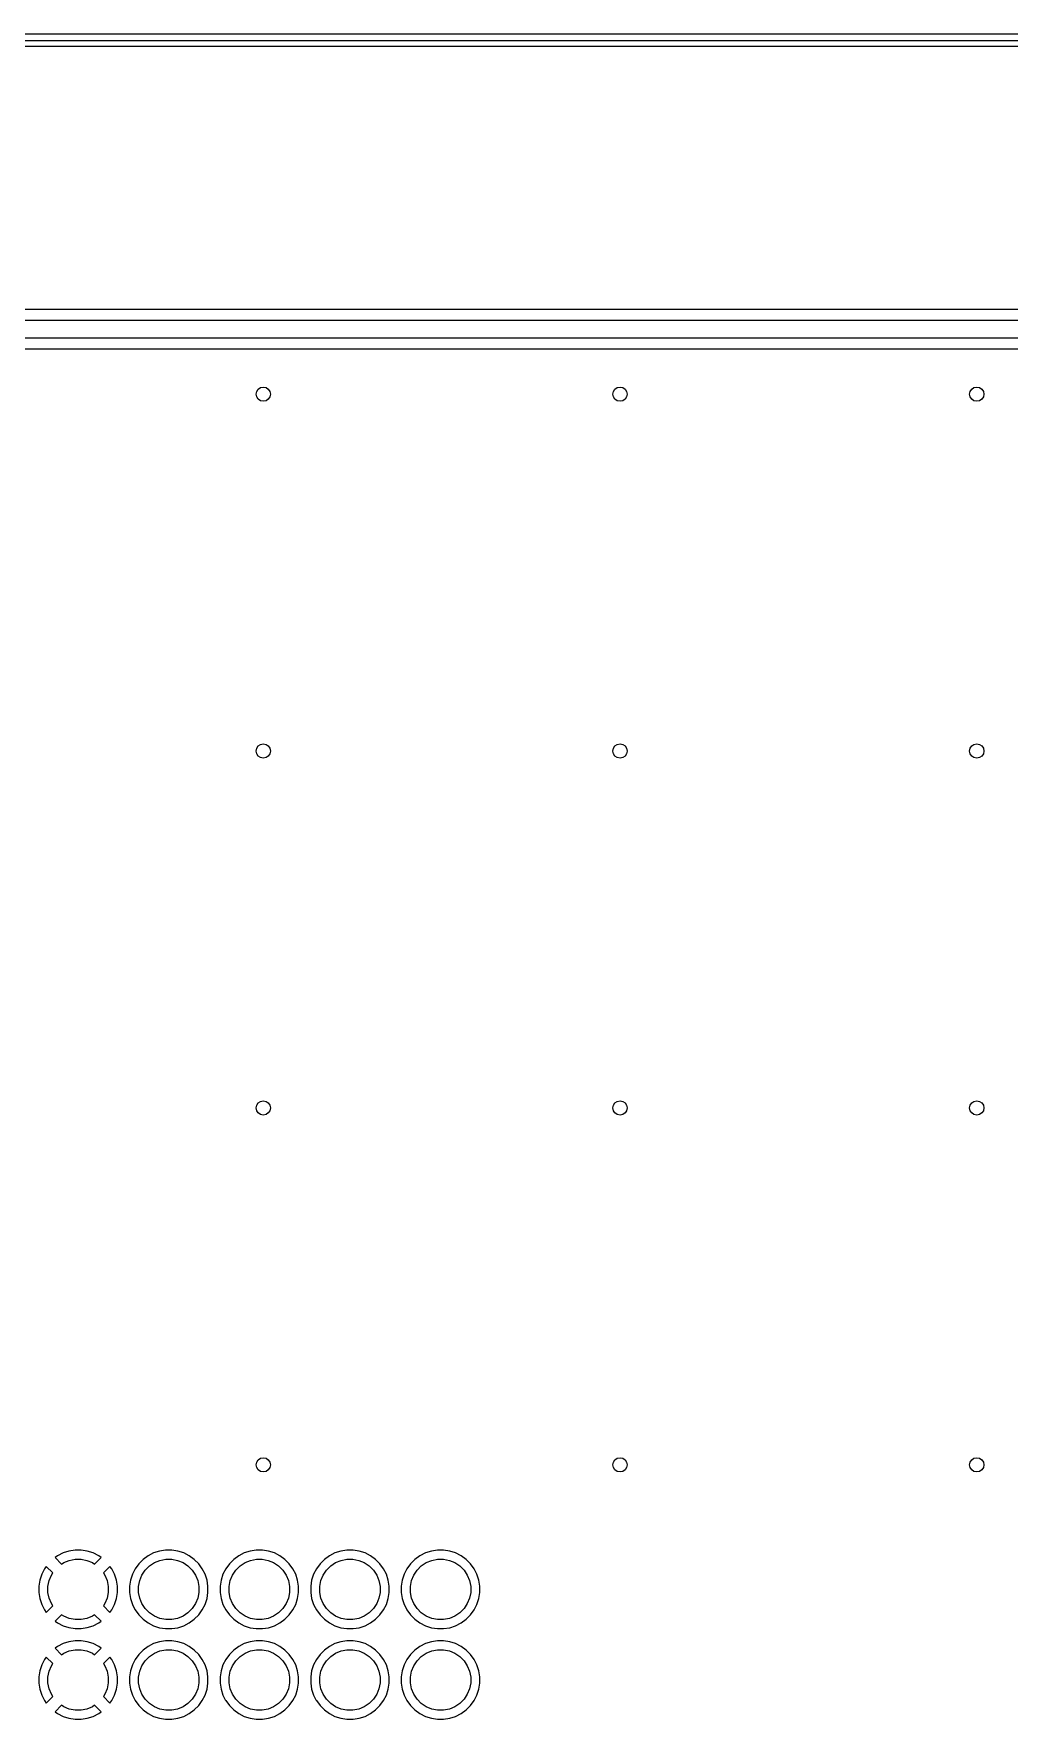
# Model space of a CAD drawing. Extents: x 0 to 130, y -140 to 0.
# Drawn here: x 31.07 to 58.41, y -47.13 to 0.1 of the extents above; entities that cross this region are included whole.
import ezdxf

# ---------------------------------------------------------------- set-up
doc = ezdxf.new("R2010")
doc.units = 0
doc.layers.add('BLACK', color=7, linetype='CONTINUOUS')

msp = doc.modelspace()

# ---------------------------------------------------------------- linework, layer by layer
at = {"layer": 'BLACK', "linetype": 'CONTINUOUS'}
for p, q in [((0, 0.1), (130, 0.1)), ((129.9, -0.1), (0.1, -0.1)), ((0.3495, -0.2505), (129.6505, -0.2505)), ((90.752475, -7.6295), (21.929125, -7.6295)), ((22.0016, -7.93), (90.68, -7.93)), ((90.576446, -8.43), (22.105154, -8.43)), ((22.270633, -8.7305), (90.410967, -8.7305)), ((31.887751, -42.470588), (31.733473, -42.549196)), ((32.05242, -42.417084), (31.887751, -42.470588)), ((32.223425, -42.39), (32.05242, -42.417084)), ((32.396575, -42.39), (32.223425, -42.39)), ((32.567579, -42.417084), (32.396575, -42.39)), ((32.732248, -42.470588), (32.567579, -42.417084)), ((32.886523, -42.549195), (32.732248, -42.470588)), ((34.427558, -42.470125), (34.273214, -42.548766)), ((34.427561, -42.470123), (34.427558, -42.470125)), ((34.592293, -42.416598), (34.427561, -42.470123)), ((34.592297, -42.416597), (34.592293, -42.416598)), ((34.763386, -42.3895), (34.592297, -42.416597)), ((34.763389, -42.3895), (34.763386, -42.3895)), ((34.936611, -42.3895), (34.763389, -42.3895)), ((34.936614, -42.3895), (34.936611, -42.3895)), ((35.107702, -42.416597), (34.936614, -42.3895)), ((35.107706, -42.416598), (35.107702, -42.416597)), ((35.272438, -42.470123), (35.107706, -42.416598)), ((35.272441, -42.470125), (35.272438, -42.470123)), ((35.426785, -42.548766), (35.272441, -42.470125)), ((36.967558, -42.470125), (36.813214, -42.548766)), ((36.967561, -42.470123), (36.967558, -42.470125)), ((37.132293, -42.416598), (36.967561, -42.470123)), ((37.132297, -42.416597), (37.132293, -42.416598)), ((37.303386, -42.3895), (37.132297, -42.416597)), ((37.303389, -42.3895), (37.303386, -42.3895)), ((37.476611, -42.3895), (37.303389, -42.3895)), ((37.476614, -42.3895), (37.476611, -42.3895)), ((37.647702, -42.416597), (37.476614, -42.3895)), ((37.647706, -42.416598), (37.647702, -42.416597)), ((37.812438, -42.470123), (37.647706, -42.416598)), ((37.812441, -42.470125), (37.812438, -42.470123)), ((37.966785, -42.548766), (37.812441, -42.470125)), ((39.507558, -42.470125), (39.353214, -42.548766)), ((39.507561, -42.470123), (39.507558, -42.470125)), ((39.672293, -42.416598), (39.507561, -42.470123)), ((39.672297, -42.416597), (39.672293, -42.416598)), ((39.843386, -42.3895), (39.672297, -42.416597)), ((39.843389, -42.3895), (39.843386, -42.3895)), ((40.016611, -42.3895), (39.843389, -42.3895)), ((40.016614, -42.3895), (40.016611, -42.3895)), ((40.187702, -42.416597), (40.016614, -42.3895)), ((40.187706, -42.416598), (40.187702, -42.416597)), ((40.352438, -42.470123), (40.187706, -42.416598)), ((40.352441, -42.470125), (40.352438, -42.470123)), ((40.506785, -42.548766), (40.352441, -42.470125)), ((42.047558, -42.470125), (41.893214, -42.548766)), ((42.047561, -42.470123), (42.047558, -42.470125)), ((42.212293, -42.416598), (42.047561, -42.470123)), ((42.212297, -42.416597), (42.212293, -42.416598)), ((42.383386, -42.3895), (42.212297, -42.416597)), ((42.383389, -42.3895), (42.383386, -42.3895)), ((42.556611, -42.3895), (42.383389, -42.3895)), ((42.556614, -42.3895), (42.556611, -42.3895)), ((42.727702, -42.416597), (42.556614, -42.3895)), ((42.727706, -42.416598), (42.727702, -42.416597)), ((42.892438, -42.470123), (42.727706, -42.416598)), ((42.892441, -42.470125), (42.892438, -42.470123)), ((43.046785, -42.548766), (42.892441, -42.470125)), ((31.369196, -42.913473), (31.290588, -43.067751)), ((31.41834, -42.845829), (31.369196, -42.913473)), ((31.601005, -43.028493), (31.41834, -42.845829)), ((31.733473, -42.549196), (31.665829, -42.598341)), ((31.665829, -42.598341), (31.848493, -42.781005)), ((31.848493, -42.781005), (31.909313, -42.740367)), ((31.909313, -42.740367), (32.063258, -42.676601)), ((32.063258, -42.676601), (32.226685, -42.644093)), ((32.226685, -42.644093), (32.393315, -42.644093)), ((32.393315, -42.644093), (32.556742, -42.676601)), ((32.556742, -42.676601), (32.710687, -42.740367)), ((32.710687, -42.740367), (32.771505, -42.781004)), ((32.771505, -42.781004), (32.954169, -42.598341)), ((32.954169, -42.598341), (32.886523, -42.549195)), ((33.201657, -42.845829), (33.018993, -43.028491)), ((33.250801, -42.913471), (33.201657, -42.845829)), ((33.250804, -42.913475), (33.250801, -42.913471)), ((33.329411, -43.067751), (33.250804, -42.913475)), ((33.908766, -42.913214), (33.830125, -43.067558)), ((34.010585, -42.773073), (33.908766, -42.913214)), ((34.133073, -42.650585), (34.010585, -42.773073)), ((34.100367, -43.089313), (34.192941, -42.950766)), ((34.273214, -42.548766), (34.133073, -42.650585)), ((34.192941, -42.950766), (34.310766, -42.832941)), ((34.310766, -42.832941), (34.449313, -42.740367)), ((34.449313, -42.740367), (34.603258, -42.676601)), ((34.603258, -42.676601), (34.766685, -42.644093)), ((34.766685, -42.644093), (34.933315, -42.644093)), ((34.933315, -42.644093), (35.096742, -42.676601)), ((35.096742, -42.676601), (35.250687, -42.740367)), ((35.250687, -42.740367), (35.389234, -42.832941)), ((35.389234, -42.832941), (35.507059, -42.950766)), ((35.426787, -42.548767), (35.426785, -42.548766)), ((35.426788, -42.548768), (35.426787, -42.548767)), ((35.566928, -42.650586), (35.426788, -42.548768)), ((35.507059, -42.950766), (35.599633, -43.089313)), ((35.689414, -42.773072), (35.566928, -42.650586)), ((35.791232, -42.913212), (35.689414, -42.773072)), ((35.869873, -43.067555), (35.791232, -42.913212)), ((36.448766, -42.913214), (36.370125, -43.067558)), ((36.550585, -42.773073), (36.448766, -42.913214)), ((36.673073, -42.650585), (36.550585, -42.773073)), ((36.640367, -43.089313), (36.732941, -42.950766)), ((36.813214, -42.548766), (36.673073, -42.650585)), ((36.732941, -42.950766), (36.850766, -42.832941)), ((36.850766, -42.832941), (36.989313, -42.740367)), ((36.989313, -42.740367), (37.143258, -42.676601)), ((37.143258, -42.676601), (37.306685, -42.644093)), ((37.306685, -42.644093), (37.473315, -42.644093)), ((37.473315, -42.644093), (37.636742, -42.676601)), ((37.636742, -42.676601), (37.790687, -42.740367)), ((37.790687, -42.740367), (37.929234, -42.832941)), ((37.929234, -42.832941), (38.047059, -42.950766)), ((37.966787, -42.548767), (37.966785, -42.548766)), ((37.966788, -42.548768), (37.966787, -42.548767)), ((38.106928, -42.650586), (37.966788, -42.548768)), ((38.047059, -42.950766), (38.139633, -43.089313)), ((38.229414, -42.773072), (38.106928, -42.650586)), ((38.331232, -42.913212), (38.229414, -42.773072)), ((38.409873, -43.067555), (38.331232, -42.913212)), ((38.988766, -42.913214), (38.910125, -43.067558)), ((39.090585, -42.773073), (38.988766, -42.913214)), ((39.213073, -42.650585), (39.090585, -42.773073)), ((39.180367, -43.089313), (39.272941, -42.950766)), ((39.353214, -42.548766), (39.213073, -42.650585)), ((39.272941, -42.950766), (39.390766, -42.832941)), ((39.390766, -42.832941), (39.529313, -42.740367)), ((39.529313, -42.740367), (39.683258, -42.676601)), ((39.683258, -42.676601), (39.846685, -42.644093)), ((39.846685, -42.644093), (40.013315, -42.644093)), ((40.013315, -42.644093), (40.176742, -42.676601)), ((40.176742, -42.676601), (40.330687, -42.740367)), ((40.330687, -42.740367), (40.469234, -42.832941)), ((40.469234, -42.832941), (40.587059, -42.950766)), ((40.506787, -42.548767), (40.506785, -42.548766)), ((40.506788, -42.548768), (40.506787, -42.548767)), ((40.646928, -42.650586), (40.506788, -42.548768)), ((40.587059, -42.950766), (40.679633, -43.089313)), ((40.769414, -42.773072), (40.646928, -42.650586)), ((40.871232, -42.913212), (40.769414, -42.773072)), ((40.949873, -43.067555), (40.871232, -42.913212)), ((41.528766, -42.913214), (41.450125, -43.067558)), ((41.630585, -42.773073), (41.528766, -42.913214)), ((41.753073, -42.650585), (41.630585, -42.773073)), ((41.720367, -43.089313), (41.812941, -42.950766)), ((41.893214, -42.548766), (41.753073, -42.650585)), ((41.812941, -42.950766), (41.930766, -42.832941)), ((41.930766, -42.832941), (42.069313, -42.740367)), ((42.069313, -42.740367), (42.223258, -42.676601)), ((42.223258, -42.676601), (42.386685, -42.644093)), ((42.386685, -42.644093), (42.553315, -42.644093)), ((42.553315, -42.644093), (42.716742, -42.676601)), ((42.716742, -42.676601), (42.870687, -42.740367)), ((42.870687, -42.740367), (43.009234, -42.832941)), ((43.009234, -42.832941), (43.127059, -42.950766)), ((43.046787, -42.548767), (43.046785, -42.548766)), ((43.046788, -42.548768), (43.046787, -42.548767)), ((43.186928, -42.650586), (43.046788, -42.548768)), ((43.127059, -42.950766), (43.219633, -43.089313)), ((43.309414, -42.773072), (43.186928, -42.650586)), ((43.411232, -42.913212), (43.309414, -42.773072)), ((43.489873, -43.067555), (43.411232, -42.913212)), ((31.237084, -43.23242), (31.21, -43.403424)), ((31.21, -43.403424), (31.21, -43.576575)), ((31.290588, -43.067751), (31.237084, -43.23242)), ((31.464093, -43.406685), (31.496601, -43.243258)), ((31.464093, -43.573315), (31.464093, -43.406685)), ((31.496601, -43.243258), (31.560367, -43.089313)), ((31.560367, -43.089313), (31.601005, -43.028493)), ((33.018993, -43.028491), (33.059633, -43.089313)), ((33.059633, -43.089313), (33.123399, -43.243258)), ((33.123399, -43.243258), (33.155907, -43.406685)), ((33.155907, -43.406685), (33.155907, -43.573315)), ((33.382915, -43.23242), (33.329411, -43.067751)), ((33.409994, -43.403385), (33.382915, -43.23242)), ((33.41, -43.403424), (33.409994, -43.403385)), ((33.41, -43.576575), (33.41, -43.403424)), ((33.776597, -43.232297), (33.7495, -43.403385)), ((33.7495, -43.403385), (33.7495, -43.576614)), ((33.776598, -43.232293), (33.776597, -43.232297)), ((33.830123, -43.067561), (33.776598, -43.232293)), ((33.830125, -43.067558), (33.830123, -43.067561)), ((34.004093, -43.406685), (34.036601, -43.243258)), ((34.004093, -43.573315), (34.004093, -43.406685)), ((34.036601, -43.243258), (34.100367, -43.089313)), ((35.599633, -43.089313), (35.663399, -43.243258)), ((35.663399, -43.243258), (35.695907, -43.406685)), ((35.695907, -43.406685), (35.695907, -43.573315)), ((35.869873, -43.067557), (35.869873, -43.067555)), ((35.869874, -43.067558), (35.869873, -43.067557)), ((35.869876, -43.067561), (35.869874, -43.067558)), ((35.923401, -43.232293), (35.869876, -43.067561)), ((35.923402, -43.232297), (35.923401, -43.232293)), ((35.9505, -43.403385), (35.923402, -43.232297)), ((35.9505, -43.576614), (35.9505, -43.403385)), ((36.316597, -43.232297), (36.2895, -43.403385)), ((36.2895, -43.403385), (36.2895, -43.576614)), ((36.316598, -43.232293), (36.316597, -43.232297)), ((36.370123, -43.067561), (36.316598, -43.232293)), ((36.370125, -43.067558), (36.370123, -43.067561)), ((36.544093, -43.406685), (36.576601, -43.243258)), ((36.544093, -43.573315), (36.544093, -43.406685)), ((36.576601, -43.243258), (36.640367, -43.089313)), ((38.139633, -43.089313), (38.203399, -43.243258)), ((38.203399, -43.243258), (38.235907, -43.406685)), ((38.235907, -43.406685), (38.235907, -43.573315)), ((38.409873, -43.067557), (38.409873, -43.067555)), ((38.409874, -43.067558), (38.409873, -43.067557)), ((38.409876, -43.067561), (38.409874, -43.067558)), ((38.463401, -43.232293), (38.409876, -43.067561)), ((38.463402, -43.232297), (38.463401, -43.232293)), ((38.4905, -43.403385), (38.463402, -43.232297)), ((38.4905, -43.576614), (38.4905, -43.403385)), ((38.856597, -43.232297), (38.8295, -43.403385)), ((38.8295, -43.403385), (38.8295, -43.576614)), ((38.856598, -43.232293), (38.856597, -43.232297)), ((38.910123, -43.067561), (38.856598, -43.232293)), ((38.910125, -43.067558), (38.910123, -43.067561)), ((39.084093, -43.406685), (39.116601, -43.243258)), ((39.084093, -43.573315), (39.084093, -43.406685)), ((39.116601, -43.243258), (39.180367, -43.089313)), ((40.679633, -43.089313), (40.743399, -43.243258)), ((40.743399, -43.243258), (40.775907, -43.406685)), ((40.775907, -43.406685), (40.775907, -43.573315)), ((40.949873, -43.067557), (40.949873, -43.067555)), ((40.949874, -43.067558), (40.949873, -43.067557)), ((40.949876, -43.067561), (40.949874, -43.067558)), ((41.003401, -43.232293), (40.949876, -43.067561)), ((41.003402, -43.232297), (41.003401, -43.232293)), ((41.0305, -43.403385), (41.003402, -43.232297)), ((41.0305, -43.576614), (41.0305, -43.403385)), ((41.396597, -43.232297), (41.3695, -43.403385)), ((41.3695, -43.403385), (41.3695, -43.576614)), ((41.396598, -43.232293), (41.396597, -43.232297)), ((41.450123, -43.067561), (41.396598, -43.232293)), ((41.450125, -43.067558), (41.450123, -43.067561)), ((41.624093, -43.406685), (41.656601, -43.243258)), ((41.624093, -43.573315), (41.624093, -43.406685)), ((41.656601, -43.243258), (41.720367, -43.089313)), ((43.219633, -43.089313), (43.283399, -43.243258)), ((43.283399, -43.243258), (43.315907, -43.406685)), ((43.315907, -43.406685), (43.315907, -43.573315)), ((43.489873, -43.067557), (43.489873, -43.067555)), ((43.489874, -43.067558), (43.489873, -43.067557)), ((43.489876, -43.067561), (43.489874, -43.067558)), ((43.543401, -43.232293), (43.489876, -43.067561)), ((43.543402, -43.232297), (43.543401, -43.232293)), ((43.5705, -43.403385), (43.543402, -43.232297)), ((43.5705, -43.576614), (43.5705, -43.403385)), ((31.21, -43.576575), (31.237084, -43.747579)), ((31.237084, -43.747579), (31.290588, -43.912248)), ((31.290588, -43.912248), (31.369195, -44.066523)), ((31.496601, -43.736742), (31.464093, -43.573315)), ((31.560367, -43.890687), (31.496601, -43.736742)), ((31.601004, -43.951505), (31.560367, -43.890687)), ((33.059633, -43.890687), (33.018994, -43.951506)), ((33.123399, -43.736742), (33.059633, -43.890687)), ((33.155907, -43.573315), (33.123399, -43.736742)), ((33.250805, -44.066522), (33.329411, -43.912248)), ((33.329411, -43.912248), (33.382915, -43.747579)), ((33.382915, -43.747579), (33.41, -43.576575)), ((33.7495, -43.576614), (33.776597, -43.747702)), ((33.776597, -43.747702), (33.776598, -43.747706)), ((33.776598, -43.747706), (33.830123, -43.912438)), ((33.830123, -43.912438), (33.830125, -43.912441)), ((33.830125, -43.912441), (33.873566, -43.997701)), ((34.036601, -43.736742), (34.004093, -43.573315)), ((34.100367, -43.890687), (34.036601, -43.736742)), ((34.192941, -44.029234), (34.100367, -43.890687)), ((35.599633, -43.890687), (35.507059, -44.029234)), ((35.663399, -43.736742), (35.599633, -43.890687)), ((35.695907, -43.573315), (35.663399, -43.736742)), ((35.791232, -44.066788), (35.869873, -43.912445)), ((35.869873, -43.912445), (35.869874, -43.91244)), ((35.869874, -43.91244), (35.869876, -43.912438)), ((35.869876, -43.912438), (35.923401, -43.747706)), ((35.923401, -43.747706), (35.923402, -43.747702)), ((35.923402, -43.747702), (35.9505, -43.576614)), ((36.2895, -43.576614), (36.316597, -43.747702)), ((36.316597, -43.747702), (36.316598, -43.747706)), ((36.316598, -43.747706), (36.370123, -43.912438)), ((36.370123, -43.912438), (36.370125, -43.912441)), ((36.370125, -43.912441), (36.413566, -43.997701)), ((36.576601, -43.736742), (36.544093, -43.573315)), ((36.640367, -43.890687), (36.576601, -43.736742)), ((36.732941, -44.029234), (36.640367, -43.890687)), ((38.139633, -43.890687), (38.047059, -44.029234)), ((38.203399, -43.736742), (38.139633, -43.890687)), ((38.235907, -43.573315), (38.203399, -43.736742)), ((38.331232, -44.066788), (38.409873, -43.912445)), ((38.409873, -43.912445), (38.409874, -43.91244)), ((38.409874, -43.91244), (38.409876, -43.912438)), ((38.409876, -43.912438), (38.463401, -43.747706)), ((38.463401, -43.747706), (38.463402, -43.747702)), ((38.463402, -43.747702), (38.4905, -43.576614)), ((38.8295, -43.576614), (38.856597, -43.747702)), ((38.856597, -43.747702), (38.856598, -43.747706)), ((38.856598, -43.747706), (38.910123, -43.912438)), ((38.910123, -43.912438), (38.910125, -43.912441)), ((38.910125, -43.912441), (38.953566, -43.997701)), ((39.116601, -43.736742), (39.084093, -43.573315)), ((39.180367, -43.890687), (39.116601, -43.736742)), ((39.272941, -44.029234), (39.180367, -43.890687)), ((40.679633, -43.890687), (40.587059, -44.029234)), ((40.743399, -43.736742), (40.679633, -43.890687)), ((40.775907, -43.573315), (40.743399, -43.736742)), ((40.871232, -44.066788), (40.949873, -43.912445)), ((40.949873, -43.912445), (40.949874, -43.91244)), ((40.949874, -43.91244), (40.949876, -43.912438)), ((40.949876, -43.912438), (41.003401, -43.747706)), ((41.003401, -43.747706), (41.003402, -43.747702)), ((41.003402, -43.747702), (41.0305, -43.576614)), ((41.3695, -43.576614), (41.396597, -43.747702)), ((41.396597, -43.747702), (41.396598, -43.747706)), ((41.396598, -43.747706), (41.450123, -43.912438)), ((41.450123, -43.912438), (41.450125, -43.912441)), ((41.450125, -43.912441), (41.493566, -43.997701)), ((41.656601, -43.736742), (41.624093, -43.573315)), ((41.720367, -43.890687), (41.656601, -43.736742)), ((41.812941, -44.029234), (41.720367, -43.890687)), ((43.219633, -43.890687), (43.127059, -44.029234)), ((43.283399, -43.736742), (43.219633, -43.890687)), ((43.315907, -43.573315), (43.283399, -43.736742)), ((43.411232, -44.066788), (43.489873, -43.912445)), ((43.489873, -43.912445), (43.489874, -43.91244)), ((43.489874, -43.91244), (43.489876, -43.912438)), ((43.489876, -43.912438), (43.543401, -43.747706)), ((43.543401, -43.747706), (43.543402, -43.747702)), ((43.543402, -43.747702), (43.5705, -43.576614)), ((31.369195, -44.066523), (31.418341, -44.134169)), ((31.418341, -44.134169), (31.601004, -43.951505)), ((31.848491, -44.198993), (31.665829, -44.381657)), ((31.665829, -44.381657), (31.733471, -44.430801)), ((31.909313, -44.239633), (31.848491, -44.198993)), ((32.063258, -44.303399), (31.909313, -44.239633)), ((32.226685, -44.335907), (32.063258, -44.303399)), ((32.393315, -44.335907), (32.226685, -44.335907)), ((32.556742, -44.303399), (32.393315, -44.335907)), ((32.710687, -44.239633), (32.556742, -44.303399)), ((32.771506, -44.198994), (32.710687, -44.239633)), ((32.954169, -44.381657), (32.771506, -44.198994)), ((32.886522, -44.430805), (32.954169, -44.381657)), ((33.018994, -43.951506), (33.201657, -44.134169)), ((33.201657, -44.134169), (33.250805, -44.066522)), ((33.873566, -43.997701), (33.908768, -44.066788)), ((33.908768, -44.066788), (34.010586, -44.206928)), ((34.010586, -44.206928), (34.133072, -44.329414)), ((34.133072, -44.329414), (34.273212, -44.431232)), ((34.310766, -44.147059), (34.192941, -44.029234)), ((34.449313, -44.239633), (34.310766, -44.147059)), ((34.603258, -44.303399), (34.449313, -44.239633)), ((34.766685, -44.335907), (34.603258, -44.303399)), ((34.933315, -44.335907), (34.766685, -44.335907)), ((35.096742, -44.303399), (34.933315, -44.335907)), ((35.250687, -44.239633), (35.096742, -44.303399)), ((35.389234, -44.147059), (35.250687, -44.239633)), ((35.507059, -44.029234), (35.389234, -44.147059)), ((35.426788, -44.431232), (35.566928, -44.329414)), ((35.566928, -44.329414), (35.689414, -44.206928)), ((35.689414, -44.206928), (35.791232, -44.066788)), ((36.413566, -43.997701), (36.448768, -44.066788)), ((36.448768, -44.066788), (36.550586, -44.206928)), ((36.550586, -44.206928), (36.673072, -44.329414)), ((36.673072, -44.329414), (36.813212, -44.431232)), ((36.850766, -44.147059), (36.732941, -44.029234)), ((36.989313, -44.239633), (36.850766, -44.147059)), ((37.143258, -44.303399), (36.989313, -44.239633)), ((37.306685, -44.335907), (37.143258, -44.303399)), ((37.473315, -44.335907), (37.306685, -44.335907)), ((37.636742, -44.303399), (37.473315, -44.335907)), ((37.790687, -44.239633), (37.636742, -44.303399)), ((37.929234, -44.147059), (37.790687, -44.239633)), ((38.047059, -44.029234), (37.929234, -44.147059)), ((37.966788, -44.431232), (38.106928, -44.329414)), ((38.106928, -44.329414), (38.229414, -44.206928)), ((38.229414, -44.206928), (38.331232, -44.066788)), ((38.953566, -43.997701), (38.988768, -44.066788)), ((38.988768, -44.066788), (39.090586, -44.206928)), ((39.090586, -44.206928), (39.213072, -44.329414)), ((39.213072, -44.329414), (39.353212, -44.431232)), ((39.390766, -44.147059), (39.272941, -44.029234)), ((39.529313, -44.239633), (39.390766, -44.147059)), ((39.683258, -44.303399), (39.529313, -44.239633)), ((39.846685, -44.335907), (39.683258, -44.303399)), ((40.013315, -44.335907), (39.846685, -44.335907)), ((40.176742, -44.303399), (40.013315, -44.335907)), ((40.330687, -44.239633), (40.176742, -44.303399)), ((40.469234, -44.147059), (40.330687, -44.239633)), ((40.587059, -44.029234), (40.469234, -44.147059)), ((40.506788, -44.431232), (40.646928, -44.329414)), ((40.646928, -44.329414), (40.769414, -44.206928)), ((40.769414, -44.206928), (40.871232, -44.066788)), ((41.493566, -43.997701), (41.528768, -44.066788)), ((41.528768, -44.066788), (41.630586, -44.206928)), ((41.630586, -44.206928), (41.753072, -44.329414)), ((41.753072, -44.329414), (41.893212, -44.431232)), ((41.930766, -44.147059), (41.812941, -44.029234)), ((42.069313, -44.239633), (41.930766, -44.147059)), ((42.223258, -44.303399), (42.069313, -44.239633)), ((42.386685, -44.335907), (42.223258, -44.303399)), ((42.553315, -44.335907), (42.386685, -44.335907)), ((42.716742, -44.303399), (42.553315, -44.335907)), ((42.870687, -44.239633), (42.716742, -44.303399)), ((43.009234, -44.147059), (42.870687, -44.239633)), ((43.127059, -44.029234), (43.009234, -44.147059)), ((43.046788, -44.431232), (43.186928, -44.329414)), ((43.186928, -44.329414), (43.309414, -44.206928)), ((43.309414, -44.206928), (43.411232, -44.066788)), ((31.733471, -44.430801), (31.733475, -44.430804)), ((31.733475, -44.430804), (31.887751, -44.509411)), ((31.887751, -44.509411), (32.05242, -44.562915)), ((32.05242, -44.562915), (32.223425, -44.59)), ((32.223425, -44.59), (32.396575, -44.59)), ((32.396575, -44.59), (32.567579, -44.562915)), ((32.567579, -44.562915), (32.732248, -44.509411)), ((32.732248, -44.509411), (32.886522, -44.430805)), ((34.273212, -44.431232), (34.427555, -44.509873)), ((34.427555, -44.509873), (34.427557, -44.509873)), ((34.427557, -44.509873), (34.427558, -44.509874)), ((34.427558, -44.509874), (34.427561, -44.509876)), ((34.427561, -44.509876), (34.592293, -44.563401)), ((34.592293, -44.563401), (34.592297, -44.563402)), ((34.592297, -44.563402), (34.763386, -44.5905)), ((34.763386, -44.5905), (34.763389, -44.5905)), ((34.763389, -44.5905), (34.936614, -44.5905)), ((34.936614, -44.5905), (35.107702, -44.563402)), ((35.107702, -44.563402), (35.107706, -44.563401)), ((35.107706, -44.563401), (35.272438, -44.509876)), ((35.272438, -44.509876), (35.27244, -44.509874)), ((35.27244, -44.509874), (35.272445, -44.509873)), ((35.272445, -44.509873), (35.426788, -44.431232)), ((36.813212, -44.431232), (36.967555, -44.509873)), ((36.967555, -44.509873), (36.967557, -44.509873)), ((36.967557, -44.509873), (36.967558, -44.509874)), ((36.967558, -44.509874), (36.967561, -44.509876)), ((36.967561, -44.509876), (37.132293, -44.563401)), ((37.132293, -44.563401), (37.132297, -44.563402)), ((37.132297, -44.563402), (37.303386, -44.5905)), ((37.303386, -44.5905), (37.303389, -44.5905)), ((37.303389, -44.5905), (37.476614, -44.5905)), ((37.476614, -44.5905), (37.647702, -44.563402)), ((37.647702, -44.563402), (37.647706, -44.563401)), ((37.647706, -44.563401), (37.812438, -44.509876)), ((37.812438, -44.509876), (37.81244, -44.509874)), ((37.81244, -44.509874), (37.812445, -44.509873)), ((37.812445, -44.509873), (37.966788, -44.431232)), ((39.353212, -44.431232), (39.507555, -44.509873)), ((39.507555, -44.509873), (39.507557, -44.509873)), ((39.507557, -44.509873), (39.507558, -44.509874)), ((39.507558, -44.509874), (39.507561, -44.509876)), ((39.507561, -44.509876), (39.672293, -44.563401)), ((39.672293, -44.563401), (39.672297, -44.563402)), ((39.672297, -44.563402), (39.843386, -44.5905)), ((39.843386, -44.5905), (39.843389, -44.5905)), ((39.843389, -44.5905), (40.016614, -44.5905)), ((40.016614, -44.5905), (40.187702, -44.563402)), ((40.187702, -44.563402), (40.187706, -44.563401)), ((40.187706, -44.563401), (40.352438, -44.509876)), ((40.352438, -44.509876), (40.35244, -44.509874)), ((40.35244, -44.509874), (40.352445, -44.509873)), ((40.352445, -44.509873), (40.506788, -44.431232)), ((41.893212, -44.431232), (42.047555, -44.509873)), ((42.047555, -44.509873), (42.047557, -44.509873)), ((42.047557, -44.509873), (42.047558, -44.509874)), ((42.047558, -44.509874), (42.047561, -44.509876)), ((42.047561, -44.509876), (42.212293, -44.563401)), ((42.212293, -44.563401), (42.212297, -44.563402)), ((42.212297, -44.563402), (42.383386, -44.5905)), ((42.383386, -44.5905), (42.383389, -44.5905)), ((42.383389, -44.5905), (42.556614, -44.5905)), ((42.556614, -44.5905), (42.727702, -44.563402)), ((42.727702, -44.563402), (42.727706, -44.563401)), ((42.727706, -44.563401), (42.892438, -44.509876)), ((42.892438, -44.509876), (42.89244, -44.509874)), ((42.89244, -44.509874), (42.892445, -44.509873)), ((42.892445, -44.509873), (43.046788, -44.431232)), ((31.733473, -45.089196), (31.665829, -45.138341)), ((31.665829, -45.138341), (31.848493, -45.321005)), ((31.887751, -45.010588), (31.733473, -45.089196)), ((31.848493, -45.321005), (31.909313, -45.280367)), ((32.05242, -44.957084), (31.887751, -45.010588)), ((31.909313, -45.280367), (32.063258, -45.216601)), ((32.223425, -44.93), (32.05242, -44.957084)), ((32.063258, -45.216601), (32.226685, -45.184093)), ((32.396575, -44.93), (32.223425, -44.93)), ((32.226685, -45.184093), (32.393315, -45.184093)), ((32.393315, -45.184093), (32.556742, -45.216601)), ((32.567579, -44.957084), (32.396575, -44.93)), ((32.556742, -45.216601), (32.710687, -45.280367)), ((32.732248, -45.010588), (32.567579, -44.957084)), ((32.710687, -45.280367), (32.771505, -45.321004)), ((32.886523, -45.089195), (32.732248, -45.010588)), ((32.771505, -45.321004), (32.954169, -45.138341)), ((32.954169, -45.138341), (32.886523, -45.089195)), ((34.010585, -45.313073), (33.908766, -45.453214)), ((34.133073, -45.190585), (34.010585, -45.313073)), ((34.273214, -45.088766), (34.133073, -45.190585)), ((34.427558, -45.010125), (34.273214, -45.088766)), ((34.310766, -45.372941), (34.449313, -45.280367)), ((34.427561, -45.010123), (34.427558, -45.010125)), ((34.592293, -44.956598), (34.427561, -45.010123)), ((34.449313, -45.280367), (34.603258, -45.216601)), ((34.592297, -44.956597), (34.592293, -44.956598)), ((34.763386, -44.9295), (34.592297, -44.956597)), ((34.603258, -45.216601), (34.766685, -45.184093)), ((34.763389, -44.9295), (34.763386, -44.9295)), ((34.936611, -44.9295), (34.763389, -44.9295)), ((34.766685, -45.184093), (34.933315, -45.184093)), ((34.933315, -45.184093), (35.096742, -45.216601)), ((34.936614, -44.9295), (34.936611, -44.9295)), ((35.107702, -44.956597), (34.936614, -44.9295)), ((35.096742, -45.216601), (35.250687, -45.280367)), ((35.107706, -44.956598), (35.107702, -44.956597)), ((35.272438, -45.010123), (35.107706, -44.956598)), ((35.250687, -45.280367), (35.389234, -45.372941)), ((35.272441, -45.010125), (35.272438, -45.010123)), ((35.426785, -45.088766), (35.272441, -45.010125)), ((35.426787, -45.088767), (35.426785, -45.088766)), ((35.426788, -45.088768), (35.426787, -45.088767)), ((35.566928, -45.190586), (35.426788, -45.088768)), ((35.689414, -45.313072), (35.566928, -45.190586)), ((35.791232, -45.453212), (35.689414, -45.313072)), ((36.550585, -45.313073), (36.448766, -45.453214)), ((36.673073, -45.190585), (36.550585, -45.313073)), ((36.813214, -45.088766), (36.673073, -45.190585)), ((36.967558, -45.010125), (36.813214, -45.088766)), ((36.850766, -45.372941), (36.989313, -45.280367)), ((36.967561, -45.010123), (36.967558, -45.010125)), ((37.132293, -44.956598), (36.967561, -45.010123)), ((36.989313, -45.280367), (37.143258, -45.216601)), ((37.132297, -44.956597), (37.132293, -44.956598)), ((37.303386, -44.9295), (37.132297, -44.956597)), ((37.143258, -45.216601), (37.306685, -45.184093)), ((37.303389, -44.9295), (37.303386, -44.9295)), ((37.476611, -44.9295), (37.303389, -44.9295)), ((37.306685, -45.184093), (37.473315, -45.184093)), ((37.473315, -45.184093), (37.636742, -45.216601)), ((37.476614, -44.9295), (37.476611, -44.9295)), ((37.647702, -44.956597), (37.476614, -44.9295)), ((37.636742, -45.216601), (37.790687, -45.280367)), ((37.647706, -44.956598), (37.647702, -44.956597)), ((37.812438, -45.010123), (37.647706, -44.956598)), ((37.790687, -45.280367), (37.929234, -45.372941)), ((37.812441, -45.010125), (37.812438, -45.010123)), ((37.966785, -45.088766), (37.812441, -45.010125)), ((37.966787, -45.088767), (37.966785, -45.088766)), ((37.966788, -45.088768), (37.966787, -45.088767)), ((38.106928, -45.190586), (37.966788, -45.088768)), ((38.229414, -45.313072), (38.106928, -45.190586)), ((38.331232, -45.453212), (38.229414, -45.313072)), ((39.090585, -45.313073), (38.988766, -45.453214)), ((39.213073, -45.190585), (39.090585, -45.313073)), ((39.353214, -45.088766), (39.213073, -45.190585)), ((39.507558, -45.010125), (39.353214, -45.088766)), ((39.390766, -45.372941), (39.529313, -45.280367)), ((39.507561, -45.010123), (39.507558, -45.010125)), ((39.672293, -44.956598), (39.507561, -45.010123)), ((39.529313, -45.280367), (39.683258, -45.216601)), ((39.672297, -44.956597), (39.672293, -44.956598)), ((39.843386, -44.9295), (39.672297, -44.956597)), ((39.683258, -45.216601), (39.846685, -45.184093)), ((39.843389, -44.9295), (39.843386, -44.9295)), ((40.016611, -44.9295), (39.843389, -44.9295)), ((39.846685, -45.184093), (40.013315, -45.184093)), ((40.013315, -45.184093), (40.176742, -45.216601)), ((40.016614, -44.9295), (40.016611, -44.9295)), ((40.187702, -44.956597), (40.016614, -44.9295)), ((40.176742, -45.216601), (40.330687, -45.280367)), ((40.187706, -44.956598), (40.187702, -44.956597)), ((40.352438, -45.010123), (40.187706, -44.956598)), ((40.330687, -45.280367), (40.469234, -45.372941)), ((40.352441, -45.010125), (40.352438, -45.010123)), ((40.506785, -45.088766), (40.352441, -45.010125)), ((40.506787, -45.088767), (40.506785, -45.088766)), ((40.506788, -45.088768), (40.506787, -45.088767)), ((40.646928, -45.190586), (40.506788, -45.088768)), ((40.769414, -45.313072), (40.646928, -45.190586)), ((40.871232, -45.453212), (40.769414, -45.313072)), ((41.630585, -45.313073), (41.528766, -45.453214)), ((41.753073, -45.190585), (41.630585, -45.313073)), ((41.893214, -45.088766), (41.753073, -45.190585)), ((42.047558, -45.010125), (41.893214, -45.088766)), ((41.930766, -45.372941), (42.069313, -45.280367)), ((42.047561, -45.010123), (42.047558, -45.010125)), ((42.212293, -44.956598), (42.047561, -45.010123)), ((42.069313, -45.280367), (42.223258, -45.216601)), ((42.212297, -44.956597), (42.212293, -44.956598)), ((42.383386, -44.9295), (42.212297, -44.956597)), ((42.223258, -45.216601), (42.386685, -45.184093)), ((42.383389, -44.9295), (42.383386, -44.9295)), ((42.556611, -44.9295), (42.383389, -44.9295)), ((42.386685, -45.184093), (42.553315, -45.184093)), ((42.553315, -45.184093), (42.716742, -45.216601)), ((42.556614, -44.9295), (42.556611, -44.9295)), ((42.727702, -44.956597), (42.556614, -44.9295)), ((42.716742, -45.216601), (42.870687, -45.280367)), ((42.727706, -44.956598), (42.727702, -44.956597)), ((42.892438, -45.010123), (42.727706, -44.956598)), ((42.870687, -45.280367), (43.009234, -45.372941)), ((42.892441, -45.010125), (42.892438, -45.010123)), ((43.046785, -45.088766), (42.892441, -45.010125)), ((43.046787, -45.088767), (43.046785, -45.088766)), ((43.046788, -45.088768), (43.046787, -45.088767)), ((43.186928, -45.190586), (43.046788, -45.088768)), ((43.309414, -45.313072), (43.186928, -45.190586)), ((43.411232, -45.453212), (43.309414, -45.313072)), ((31.237084, -45.77242), (31.21, -45.943424)), ((31.290588, -45.607751), (31.237084, -45.77242)), ((31.369196, -45.453473), (31.290588, -45.607751)), ((31.41834, -45.385829), (31.369196, -45.453473)), ((31.601005, -45.568493), (31.41834, -45.385829)), ((31.464093, -45.946685), (31.496601, -45.783258)), ((31.496601, -45.783258), (31.560367, -45.629313)), ((31.560367, -45.629313), (31.601005, -45.568493)), ((33.201657, -45.385829), (33.018993, -45.568491)), ((33.018993, -45.568491), (33.059633, -45.629313)), ((33.059633, -45.629313), (33.123399, -45.783258)), ((33.123399, -45.783258), (33.155907, -45.946685)), ((33.250801, -45.453471), (33.201657, -45.385829)), ((33.250804, -45.453475), (33.250801, -45.453471)), ((33.329411, -45.607751), (33.250804, -45.453475)), ((33.382915, -45.77242), (33.329411, -45.607751)), ((33.409994, -45.943385), (33.382915, -45.77242)), ((33.776597, -45.772297), (33.7495, -45.943385)), ((33.776598, -45.772293), (33.776597, -45.772297)), ((33.830123, -45.607561), (33.776598, -45.772293)), ((33.830125, -45.607558), (33.830123, -45.607561)), ((33.908766, -45.453214), (33.830125, -45.607558)), ((34.004093, -45.946685), (34.036601, -45.783258)), ((34.036601, -45.783258), (34.100367, -45.629313)), ((34.100367, -45.629313), (34.192941, -45.490766)), ((34.192941, -45.490766), (34.310766, -45.372941)), ((35.389234, -45.372941), (35.507059, -45.490766)), ((35.507059, -45.490766), (35.599633, -45.629313)), ((35.599633, -45.629313), (35.663399, -45.783258)), ((35.663399, -45.783258), (35.695907, -45.946685)), ((35.869873, -45.607555), (35.791232, -45.453212)), ((35.869873, -45.607557), (35.869873, -45.607555)), ((35.869874, -45.607558), (35.869873, -45.607557)), ((35.869876, -45.607561), (35.869874, -45.607558)), ((35.923401, -45.772293), (35.869876, -45.607561)), ((35.923402, -45.772297), (35.923401, -45.772293)), ((35.9505, -45.943385), (35.923402, -45.772297)), ((36.316597, -45.772297), (36.2895, -45.943385)), ((36.316598, -45.772293), (36.316597, -45.772297)), ((36.370123, -45.607561), (36.316598, -45.772293)), ((36.370125, -45.607558), (36.370123, -45.607561)), ((36.448766, -45.453214), (36.370125, -45.607558)), ((36.544093, -45.946685), (36.576601, -45.783258)), ((36.576601, -45.783258), (36.640367, -45.629313)), ((36.640367, -45.629313), (36.732941, -45.490766)), ((36.732941, -45.490766), (36.850766, -45.372941)), ((37.929234, -45.372941), (38.047059, -45.490766)), ((38.047059, -45.490766), (38.139633, -45.629313)), ((38.139633, -45.629313), (38.203399, -45.783258)), ((38.203399, -45.783258), (38.235907, -45.946685)), ((38.409873, -45.607555), (38.331232, -45.453212)), ((38.409873, -45.607557), (38.409873, -45.607555)), ((38.409874, -45.607558), (38.409873, -45.607557)), ((38.409876, -45.607561), (38.409874, -45.607558)), ((38.463401, -45.772293), (38.409876, -45.607561)), ((38.463402, -45.772297), (38.463401, -45.772293)), ((38.4905, -45.943385), (38.463402, -45.772297)), ((38.856597, -45.772297), (38.8295, -45.943385)), ((38.856598, -45.772293), (38.856597, -45.772297)), ((38.910123, -45.607561), (38.856598, -45.772293)), ((38.910125, -45.607558), (38.910123, -45.607561)), ((38.988766, -45.453214), (38.910125, -45.607558)), ((39.084093, -45.946685), (39.116601, -45.783258)), ((39.116601, -45.783258), (39.180367, -45.629313)), ((39.180367, -45.629313), (39.272941, -45.490766)), ((39.272941, -45.490766), (39.390766, -45.372941)), ((40.469234, -45.372941), (40.587059, -45.490766)), ((40.587059, -45.490766), (40.679633, -45.629313)), ((40.679633, -45.629313), (40.743399, -45.783258)), ((40.743399, -45.783258), (40.775907, -45.946685)), ((40.949873, -45.607555), (40.871232, -45.453212)), ((40.949873, -45.607557), (40.949873, -45.607555)), ((40.949874, -45.607558), (40.949873, -45.607557)), ((40.949876, -45.607561), (40.949874, -45.607558)), ((41.003401, -45.772293), (40.949876, -45.607561)), ((41.003402, -45.772297), (41.003401, -45.772293)), ((41.0305, -45.943385), (41.003402, -45.772297)), ((41.396597, -45.772297), (41.3695, -45.943385)), ((41.396598, -45.772293), (41.396597, -45.772297)), ((41.450123, -45.607561), (41.396598, -45.772293)), ((41.450125, -45.607558), (41.450123, -45.607561)), ((41.528766, -45.453214), (41.450125, -45.607558)), ((41.624093, -45.946685), (41.656601, -45.783258)), ((41.656601, -45.783258), (41.720367, -45.629313)), ((41.720367, -45.629313), (41.812941, -45.490766)), ((41.812941, -45.490766), (41.930766, -45.372941)), ((43.009234, -45.372941), (43.127059, -45.490766)), ((43.127059, -45.490766), (43.219633, -45.629313)), ((43.219633, -45.629313), (43.283399, -45.783258)), ((43.283399, -45.783258), (43.315907, -45.946685)), ((43.489873, -45.607555), (43.411232, -45.453212)), ((43.489873, -45.607557), (43.489873, -45.607555)), ((43.489874, -45.607558), (43.489873, -45.607557)), ((43.489876, -45.607561), (43.489874, -45.607558)), ((43.543401, -45.772293), (43.489876, -45.607561)), ((43.543402, -45.772297), (43.543401, -45.772293)), ((43.5705, -45.943385), (43.543402, -45.772297)), ((31.21, -45.943424), (31.21, -46.116575)), ((31.21, -46.116575), (31.237084, -46.287579)), ((31.464093, -46.113315), (31.464093, -45.946685)), ((31.496601, -46.276742), (31.464093, -46.113315)), ((31.560367, -46.430687), (31.496601, -46.276742)), ((33.123399, -46.276742), (33.059633, -46.430687)), ((33.155907, -46.113315), (33.123399, -46.276742)), ((33.155907, -45.946685), (33.155907, -46.113315)), ((33.382915, -46.287579), (33.41, -46.116575)), ((33.41, -45.943424), (33.409994, -45.943385)), ((33.41, -46.116575), (33.41, -45.943424)), ((33.7495, -45.943385), (33.7495, -46.116614)), ((33.7495, -46.116614), (33.776597, -46.287702)), ((34.004093, -46.113315), (34.004093, -45.946685)), ((34.036601, -46.276742), (34.004093, -46.113315)), ((34.100367, -46.430687), (34.036601, -46.276742)), ((35.663399, -46.276742), (35.599633, -46.430687)), ((35.695907, -46.113315), (35.663399, -46.276742)), ((35.695907, -45.946685), (35.695907, -46.113315)), ((35.923402, -46.287702), (35.9505, -46.116614)), ((35.9505, -46.116614), (35.9505, -45.943385)), ((36.2895, -45.943385), (36.2895, -46.116614)), ((36.2895, -46.116614), (36.316597, -46.287702)), ((36.544093, -46.113315), (36.544093, -45.946685)), ((36.576601, -46.276742), (36.544093, -46.113315)), ((36.640367, -46.430687), (36.576601, -46.276742)), ((38.203399, -46.276742), (38.139633, -46.430687)), ((38.235907, -46.113315), (38.203399, -46.276742)), ((38.235907, -45.946685), (38.235907, -46.113315)), ((38.463402, -46.287702), (38.4905, -46.116614)), ((38.4905, -46.116614), (38.4905, -45.943385)), ((38.8295, -45.943385), (38.8295, -46.116614)), ((38.8295, -46.116614), (38.856597, -46.287702)), ((39.084093, -46.113315), (39.084093, -45.946685)), ((39.116601, -46.276742), (39.084093, -46.113315)), ((39.180367, -46.430687), (39.116601, -46.276742)), ((40.743399, -46.276742), (40.679633, -46.430687)), ((40.775907, -46.113315), (40.743399, -46.276742)), ((40.775907, -45.946685), (40.775907, -46.113315)), ((41.003402, -46.287702), (41.0305, -46.116614)), ((41.0305, -46.116614), (41.0305, -45.943385)), ((41.3695, -45.943385), (41.3695, -46.116614)), ((41.3695, -46.116614), (41.396597, -46.287702)), ((41.624093, -46.113315), (41.624093, -45.946685)), ((41.656601, -46.276742), (41.624093, -46.113315)), ((41.720367, -46.430687), (41.656601, -46.276742)), ((43.283399, -46.276742), (43.219633, -46.430687)), ((43.315907, -46.113315), (43.283399, -46.276742)), ((43.315907, -45.946685), (43.315907, -46.113315)), ((43.543402, -46.287702), (43.5705, -46.116614)), ((43.5705, -45.987644), (43.5705, -45.943385)), ((43.5705, -46.116614), (43.5705, -45.987644)), ((31.237084, -46.287579), (31.290588, -46.452248)), ((31.290588, -46.452248), (31.369195, -46.606523)), ((31.369195, -46.606523), (31.418341, -46.674169)), ((31.418341, -46.674169), (31.601004, -46.491505)), ((31.601004, -46.491505), (31.560367, -46.430687)), ((31.848491, -46.738993), (31.665829, -46.921657)), ((31.909313, -46.779633), (31.848491, -46.738993)), ((32.771506, -46.738994), (32.710687, -46.779633)), ((32.954169, -46.921657), (32.771506, -46.738994)), ((33.059633, -46.430687), (33.018994, -46.491506)), ((33.018994, -46.491506), (33.201657, -46.674169)), ((33.201657, -46.674169), (33.250805, -46.606522)), ((33.250805, -46.606522), (33.329411, -46.452248)), ((33.329411, -46.452248), (33.382915, -46.287579)), ((33.776597, -46.287702), (33.776598, -46.287706)), ((33.776598, -46.287706), (33.830123, -46.452438)), ((33.830123, -46.452438), (33.830125, -46.452441)), ((33.830125, -46.452441), (33.895994, -46.581719)), ((33.895994, -46.581719), (33.908768, -46.606788)), ((33.908768, -46.606788), (34.010586, -46.746928)), ((34.010586, -46.746928), (34.133072, -46.869414)), ((34.192941, -46.569234), (34.100367, -46.430687)), ((34.310766, -46.687059), (34.192941, -46.569234)), ((34.449313, -46.779633), (34.310766, -46.687059)), ((35.389234, -46.687059), (35.250687, -46.779633)), ((35.507059, -46.569234), (35.389234, -46.687059)), ((35.599633, -46.430687), (35.507059, -46.569234)), ((35.566928, -46.869414), (35.689414, -46.746928)), ((35.689414, -46.746928), (35.791232, -46.606788)), ((35.791232, -46.606788), (35.869873, -46.452445)), ((35.869873, -46.452445), (35.869874, -46.45244)), ((35.869874, -46.45244), (35.869876, -46.452438)), ((35.869876, -46.452438), (35.923401, -46.287706)), ((35.923401, -46.287706), (35.923402, -46.287702)), ((36.316597, -46.287702), (36.316598, -46.287706)), ((36.316598, -46.287706), (36.370123, -46.452438)), ((36.370123, -46.452438), (36.370125, -46.452441)), ((36.370125, -46.452441), (36.435994, -46.581719)), ((36.435994, -46.581719), (36.448768, -46.606788)), ((36.448768, -46.606788), (36.550586, -46.746928)), ((36.550586, -46.746928), (36.673072, -46.869414)), ((36.732941, -46.569234), (36.640367, -46.430687)), ((36.850766, -46.687059), (36.732941, -46.569234)), ((36.989313, -46.779633), (36.850766, -46.687059)), ((37.929234, -46.687059), (37.790687, -46.779633)), ((38.047059, -46.569234), (37.929234, -46.687059)), ((38.139633, -46.430687), (38.047059, -46.569234)), ((38.106928, -46.869414), (38.229414, -46.746928)), ((38.229414, -46.746928), (38.331232, -46.606788)), ((38.331232, -46.606788), (38.409873, -46.452445)), ((38.409873, -46.452445), (38.409874, -46.45244)), ((38.409874, -46.45244), (38.409876, -46.452438)), ((38.409876, -46.452438), (38.463401, -46.287706)), ((38.463401, -46.287706), (38.463402, -46.287702)), ((38.856597, -46.287702), (38.856598, -46.287706)), ((38.856598, -46.287706), (38.910123, -46.452438)), ((38.910123, -46.452438), (38.910125, -46.452441)), ((38.910125, -46.452441), (38.975994, -46.581719)), ((38.975994, -46.581719), (38.988768, -46.606788)), ((38.988768, -46.606788), (39.090586, -46.746928)), ((39.090586, -46.746928), (39.213072, -46.869414)), ((39.272941, -46.569234), (39.180367, -46.430687)), ((39.390766, -46.687059), (39.272941, -46.569234)), ((39.529313, -46.779633), (39.390766, -46.687059)), ((40.469234, -46.687059), (40.330687, -46.779633)), ((40.587059, -46.569234), (40.469234, -46.687059)), ((40.679633, -46.430687), (40.587059, -46.569234)), ((40.646928, -46.869414), (40.769414, -46.746928)), ((40.769414, -46.746928), (40.871232, -46.606788)), ((40.871232, -46.606788), (40.949873, -46.452445)), ((40.949873, -46.452445), (40.949874, -46.45244)), ((40.949874, -46.45244), (40.949876, -46.452438)), ((40.949876, -46.452438), (41.003401, -46.287706)), ((41.003401, -46.287706), (41.003402, -46.287702)), ((41.396597, -46.287702), (41.396598, -46.287706)), ((41.396598, -46.287706), (41.450123, -46.452438)), ((41.450123, -46.452438), (41.450125, -46.452441)), ((41.450125, -46.452441), (41.515994, -46.581719)), ((41.515994, -46.581719), (41.528768, -46.606788)), ((41.528768, -46.606788), (41.630586, -46.746928)), ((41.630586, -46.746928), (41.753072, -46.869414)), ((41.812941, -46.569234), (41.720367, -46.430687)), ((41.930766, -46.687059), (41.812941, -46.569234)), ((42.069313, -46.779633), (41.930766, -46.687059)), ((43.009234, -46.687059), (42.870687, -46.779633)), ((43.127059, -46.569234), (43.009234, -46.687059)), ((43.219633, -46.430687), (43.127059, -46.569234)), ((43.186928, -46.869414), (43.309414, -46.746928)), ((43.309414, -46.746928), (43.411232, -46.606788)), ((43.411232, -46.606788), (43.489873, -46.452445)), ((43.489873, -46.452445), (43.489874, -46.45244)), ((43.489874, -46.45244), (43.489876, -46.452438)), ((43.489876, -46.452438), (43.543401, -46.287706)), ((43.543401, -46.287706), (43.543402, -46.287702)), ((31.665829, -46.921657), (31.733471, -46.970801)), ((31.733471, -46.970801), (31.733475, -46.970804)), ((31.733475, -46.970804), (31.887751, -47.049411)), ((31.887751, -47.049411), (32.05242, -47.102915)), ((32.063258, -46.843399), (31.909313, -46.779633)), ((32.05242, -47.102915), (32.223425, -47.13)), ((32.226685, -46.875907), (32.063258, -46.843399)), ((32.223425, -47.13), (32.396575, -47.13)), ((32.393315, -46.875907), (32.226685, -46.875907)), ((32.556742, -46.843399), (32.393315, -46.875907)), ((32.396575, -47.13), (32.567579, -47.102915)), ((32.710687, -46.779633), (32.556742, -46.843399)), ((32.567579, -47.102915), (32.732248, -47.049411)), ((32.732248, -47.049411), (32.886522, -46.970805)), ((32.886522, -46.970805), (32.954169, -46.921657)), ((34.133072, -46.869414), (34.273212, -46.971232)), ((34.273212, -46.971232), (34.427555, -47.049873)), ((34.427555, -47.049873), (34.427557, -47.049873)), ((34.427557, -47.049873), (34.427558, -47.049874)), ((34.427558, -47.049874), (34.427561, -47.049876)), ((34.427561, -47.049876), (34.592293, -47.103401)), ((34.603258, -46.843399), (34.449313, -46.779633)), ((34.592293, -47.103401), (34.592297, -47.103402)), ((34.592297, -47.103402), (34.763386, -47.1305)), ((34.766685, -46.875907), (34.603258, -46.843399)), ((34.763386, -47.1305), (34.763389, -47.1305)), ((34.763389, -47.1305), (34.936614, -47.1305)), ((34.933315, -46.875907), (34.766685, -46.875907)), ((35.096742, -46.843399), (34.933315, -46.875907)), ((34.936614, -47.1305), (35.107702, -47.103402)), ((35.250687, -46.779633), (35.096742, -46.843399)), ((35.107702, -47.103402), (35.107706, -47.103401)), ((35.107706, -47.103401), (35.272438, -47.049876)), ((35.272438, -47.049876), (35.27244, -47.049874)), ((35.27244, -47.049874), (35.272445, -47.049873)), ((35.272445, -47.049873), (35.426788, -46.971232)), ((35.426788, -46.971232), (35.566928, -46.869414)), ((36.673072, -46.869414), (36.813212, -46.971232)), ((36.813212, -46.971232), (36.967555, -47.049873)), ((36.967555, -47.049873), (36.967557, -47.049873)), ((36.967557, -47.049873), (36.967558, -47.049874)), ((36.967558, -47.049874), (36.967561, -47.049876)), ((36.967561, -47.049876), (37.132293, -47.103401)), ((37.143258, -46.843399), (36.989313, -46.779633)), ((37.132293, -47.103401), (37.132297, -47.103402)), ((37.132297, -47.103402), (37.303386, -47.1305)), ((37.306685, -46.875907), (37.143258, -46.843399)), ((37.303386, -47.1305), (37.303389, -47.1305)), ((37.303389, -47.1305), (37.476614, -47.1305)), ((37.473315, -46.875907), (37.306685, -46.875907)), ((37.636742, -46.843399), (37.473315, -46.875907)), ((37.476614, -47.1305), (37.647702, -47.103402)), ((37.790687, -46.779633), (37.636742, -46.843399)), ((37.647702, -47.103402), (37.647706, -47.103401)), ((37.647706, -47.103401), (37.812438, -47.049876)), ((37.812438, -47.049876), (37.81244, -47.049874)), ((37.81244, -47.049874), (37.812445, -47.049873)), ((37.812445, -47.049873), (37.966788, -46.971232)), ((37.966788, -46.971232), (38.106928, -46.869414)), ((39.213072, -46.869414), (39.353212, -46.971232)), ((39.353212, -46.971232), (39.507555, -47.049873)), ((39.507555, -47.049873), (39.507557, -47.049873)), ((39.507557, -47.049873), (39.507558, -47.049874)), ((39.507558, -47.049874), (39.507561, -47.049876)), ((39.507561, -47.049876), (39.672293, -47.103401)), ((39.683258, -46.843399), (39.529313, -46.779633)), ((39.672293, -47.103401), (39.672297, -47.103402)), ((39.672297, -47.103402), (39.843386, -47.1305)), ((39.846685, -46.875907), (39.683258, -46.843399)), ((39.843386, -47.1305), (39.843389, -47.1305)), ((39.843389, -47.1305), (40.016614, -47.1305)), ((40.013315, -46.875907), (39.846685, -46.875907)), ((40.176742, -46.843399), (40.013315, -46.875907)), ((40.016614, -47.1305), (40.187702, -47.103402)), ((40.330687, -46.779633), (40.176742, -46.843399)), ((40.187702, -47.103402), (40.187706, -47.103401)), ((40.187706, -47.103401), (40.352438, -47.049876)), ((40.352438, -47.049876), (40.35244, -47.049874)), ((40.35244, -47.049874), (40.352445, -47.049873)), ((40.352445, -47.049873), (40.506788, -46.971232)), ((40.506788, -46.971232), (40.646928, -46.869414)), ((41.753072, -46.869414), (41.893212, -46.971232)), ((41.893212, -46.971232), (42.047555, -47.049873)), ((42.047555, -47.049873), (42.047557, -47.049873)), ((42.047557, -47.049873), (42.047558, -47.049874)), ((42.047558, -47.049874), (42.047561, -47.049876)), ((42.047561, -47.049876), (42.212293, -47.103401)), ((42.223258, -46.843399), (42.069313, -46.779633)), ((42.212293, -47.103401), (42.212297, -47.103402)), ((42.212297, -47.103402), (42.383386, -47.1305)), ((42.386685, -46.875907), (42.223258, -46.843399)), ((42.383386, -47.1305), (42.383389, -47.1305)), ((42.383389, -47.1305), (42.556614, -47.1305)), ((42.553315, -46.875907), (42.386685, -46.875907)), ((42.716742, -46.843399), (42.553315, -46.875907)), ((42.556614, -47.1305), (42.727702, -47.103402)), ((42.870687, -46.779633), (42.716742, -46.843399)), ((42.727702, -47.103402), (42.727706, -47.103401)), ((42.727706, -47.103401), (42.892438, -47.049876)), ((42.892438, -47.049876), (42.89244, -47.049874)), ((42.89244, -47.049874), (42.892445, -47.049873)), ((42.892445, -47.049873), (43.046788, -46.971232)), ((43.046788, -46.971232), (43.186928, -46.869414))]:
    msp.add_line(p, q, dxfattribs=at)
at = {"layer": 'BLACK'}
for centre in [(37.5, -10), (47.5, -10), (57.5, -10), (37.5, -20), (47.5, -20), (57.5, -20), (37.5, -30), (47.5, -30), (57.5, -30), (37.5, -40), (47.5, -40), (57.5, -40)]:
    msp.add_circle(centre, 0.2, dxfattribs=at)

doc.saveas('drawing.dxf')
